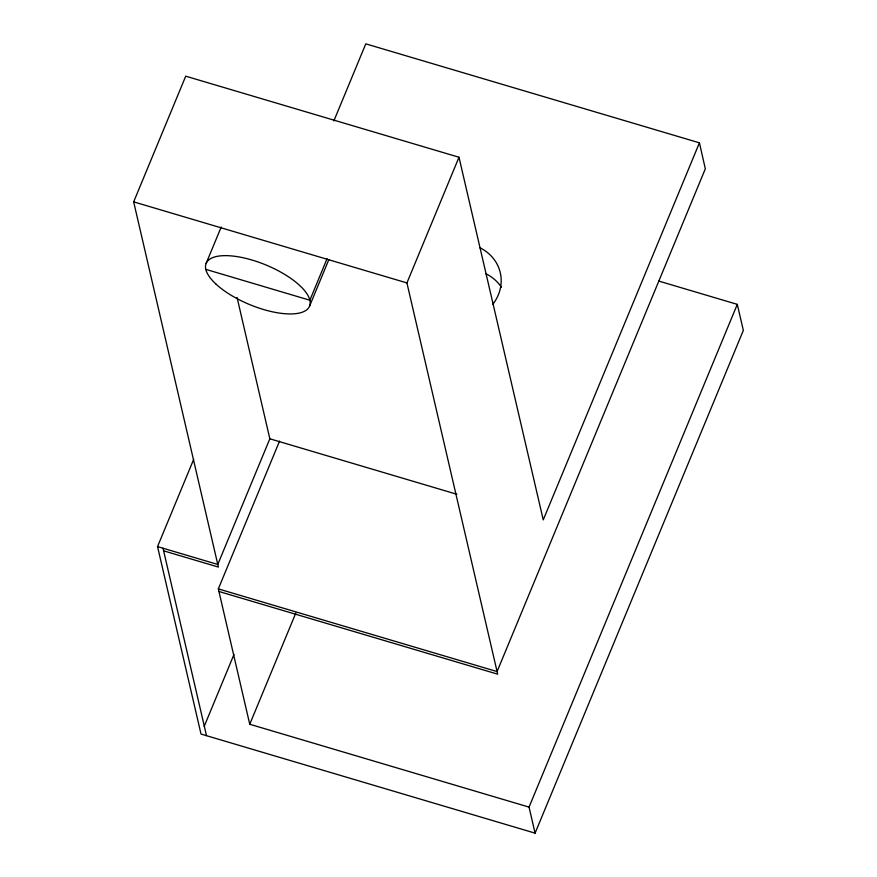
<?xml version="1.0" encoding="UTF-8"?>
<svg xmlns="http://www.w3.org/2000/svg" width="877" height="877" viewBox="0 0 877 877"><rect width="100%" height="100%" fill="white"/><g stroke="black" fill="none" stroke-linecap="round" stroke-linejoin="round"><path stroke-width="1.32" d="M163.615 550.833L218.384 567.079L133.666 201.863L185.727 76.178L458.989 157.246L543.247 519.886L699.429 142.83L365.786 43.85L333.874 120.905M206.106 263.484L221.201 227.033M658.616 281.024L737.294 304.363L743.334 330.399L535.091 833.15L201.019 734.049L157.542 546.601L193.642 459.438M327.044 258.748L309.866 300.23L205.821 269.36M309.581 306.106L328.842 259.603M237.064 297.467L269.842 438.785L217.781 564.47L157.542 546.601M535.091 833.15L529.05 807.114L249.748 724.259L218.34 588.884L279.566 441.087M204.166 726.463L233.984 654.461M218.943 591.482L497.687 674.172L406.928 282.931L458.989 157.246M249.748 724.259L295.79 613.1M529.05 807.114L737.294 304.363M133.666 201.863L406.928 282.931M269.842 438.785L456.906 494.277M218.34 588.884L497.084 671.574L705.327 168.822L699.429 142.83M163.012 548.224L206.501 735.671M479.774 247.665A44.179 39.366 -13.1 0 1 492.885 304.209M485.814 273.701A44.179 39.366 -13.1 0 1 501.425 287.305M215.654 283.797A55.953 21.41 22.5 0 0 305.766 310.524A55.953 21.41 22.5 0 0 252.105 260.063A55.953 21.41 22.5 0 0 215.654 283.797"/></g></svg>
